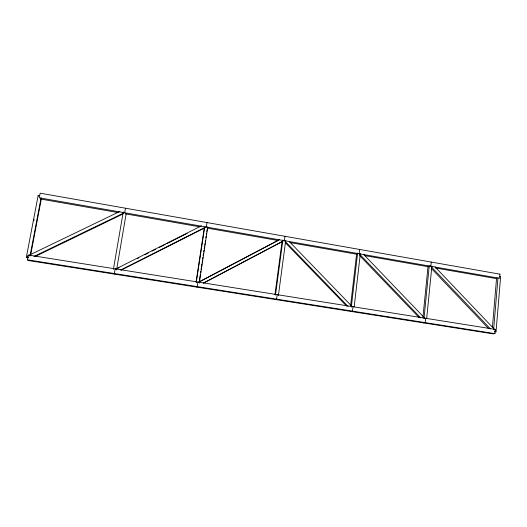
<?xml version="1.0" encoding="UTF-8"?>
<svg xmlns="http://www.w3.org/2000/svg" width="527" height="527" viewBox="0 0 527 527"><rect width="100%" height="100%" fill="white"/><g stroke="black" fill="none" stroke-linecap="round" stroke-linejoin="round"><path stroke-width="0.79" d="M492.402 327.419L496.572 278.045M493.615 329.718L497.989 277.729M494.952 333.637L495.308 329.388L28.372 255.035L27.463 259.804L28.03 260.483L492.791 333.815L494.952 333.637L27.463 259.804M494.609 331.865L496.032 331.746L500.65 276.543L499.392 276.326M423.965 318.664L429.255 265.68M425.658 318.295L425.223 322.629L423.425 322.867M430.836 266.293L431.257 262.071M426.705 318.268L431.883 266.135M422.944 317.214L428.069 266.049M350.587 305.726L356.667 253.546M351.311 307.155L357.609 253.092M353.018 306.727L352.504 311.141L351.094 311.457M359.164 253.757L359.658 249.455M354.19 306.76L360.343 253.599M274.956 294.586L282.09 241.287M275.489 295.12L282.861 239.996M277.195 294.652L276.596 299.152L275.614 299.547M284.389 240.687L284.975 236.307M278.394 295.581L285.72 240.496M196.057 282.07L204.324 227.677M196.261 282.571L204.687 227.097M197.974 282.044L197.276 286.629L196.769 287.11M206.307 227.032L206.986 222.565M199.45 280.114L200.306 274.435M200.556 272.815L200.8 271.194M201.044 269.567L201.907 263.889M202.151 262.268L202.394 260.648M202.638 259.027L202.888 257.4M203.132 255.779L203.501 253.349M203.745 251.722L203.989 250.101M204.232 248.48L204.483 246.86M204.726 245.233L204.97 243.612M205.214 241.992L205.464 240.365M205.833 237.934L206.077 236.313M206.32 234.686L206.564 233.066M206.808 231.445L207.058 229.825M199.298 283.052L207.803 226.814M113.404 269.416L123.219 211.992M115.117 268.849L114.319 274.099M124.682 212.756L125.459 208.211M116.579 269.923L126.21 213.349M30.652 255.055L41.297 199.087M28.056 257.94L26.35 257.275L38.175 195.405L39.485 195.636M33.761 220.918L34.064 219.324M29.986 256.194L41.139 197.585M203.336 283.091L283.763 240.687M203.751 283.019L282.36 241.564M198.257 282.307L279.455 239.607M199.39 281.866L278.77 240.121M120.597 270.068L205.8 227.018M121.309 270.087L204.707 227.941M115.439 269.165L201.419 225.839M117.64 268.454L119.102 267.716M137.402 258.493L138.864 257.756M144.721 254.804L148.377 252.96M152.04 251.115L155.696 249.271M159.358 247.427L165.214 244.469M166.677 243.731L187.171 233.402M119.879 211.432L27.252 256.129L28.017 257.538M33.959 256.445L124.313 212.724M35.045 256.544L122.804 214.061M26.35 257.275L28.346 257.591M496.032 331.746L494.754 331.542L495.617 330.548L435.032 266.879M40.579 199.035L118.16 212.579M125.426 213.843L200.128 226.887M207.368 228.151L278.526 240.575M289.843 242.552L356.924 254.264M364.216 255.536L429.024 266.853M435.46 267.979L496.625 278.658M285.114 242.473L346.641 306.108M289.514 241.761L352.346 306.78M284.639 240.806L348.116 306.47M363.525 254.291L424.907 318.308M359.348 253.895L420.803 317.959M359.546 255.503L419.07 317.544M430.401 265.845L490.492 328.967M431.468 268.592L488.522 328.505M38.175 195.405L38.497 196.116M499.932 274.165L499.589 278.315L39.288 197.829L40.171 193.185L499.932 274.165"/></g></svg>
